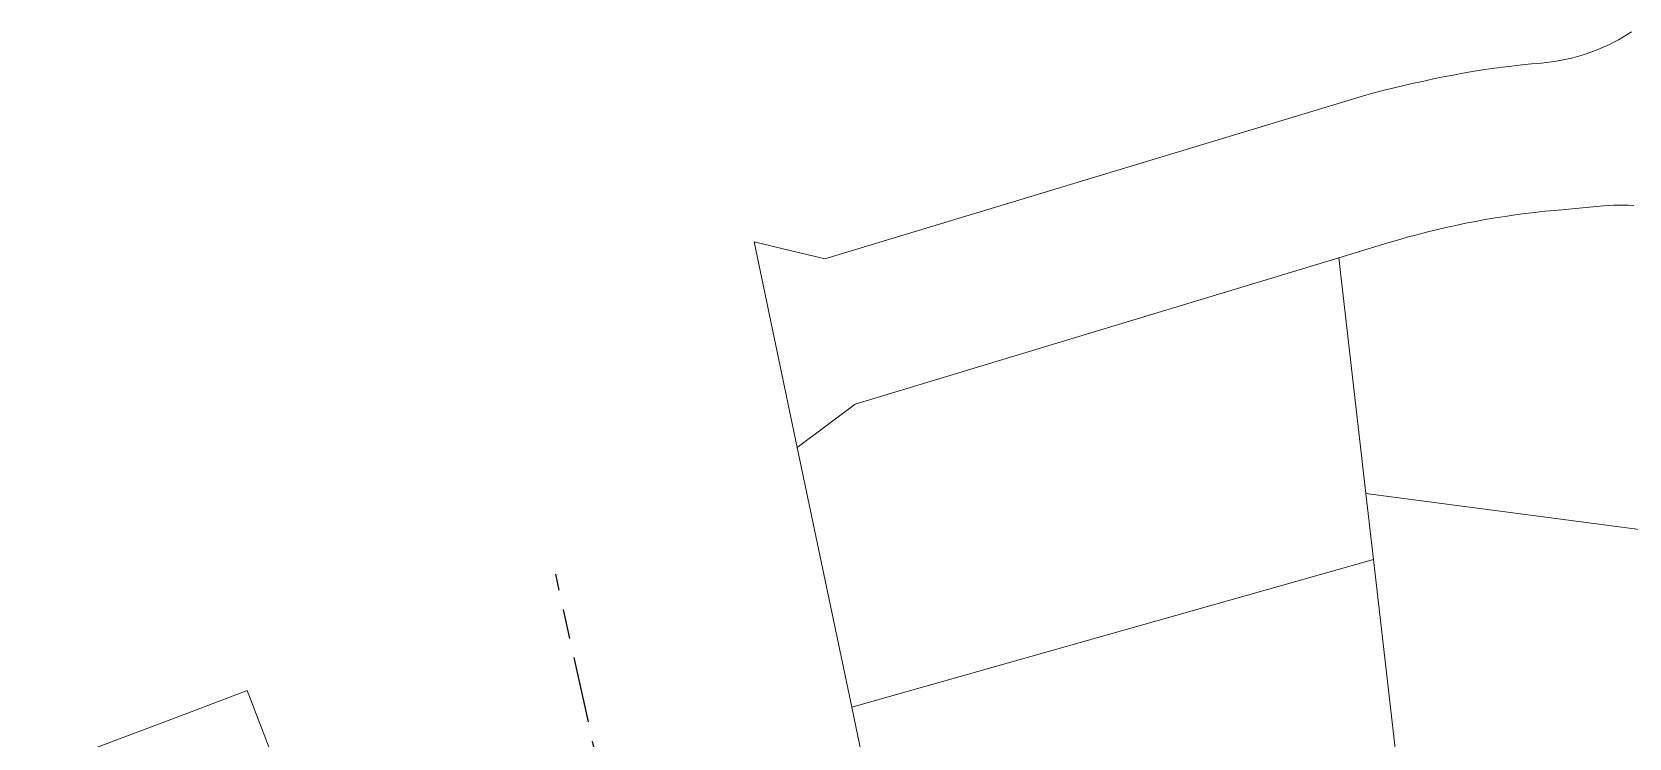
# Model space of a CAD drawing. Header units: metres. Extents: x 308667 to 309873, y 6270550 to 6271594.
# Drawn here: x 309526.8 to 309624, y 6271475.1 to 6271518.1 of the extents above; entities that cross this region are included whole.
import ezdxf

# ---------------------------------------------------------------- set-up
doc = ezdxf.new("R2010")
doc.units = ezdxf.units.M
doc.linetypes.add('Cable Exist UG', pattern=[8.2, 4, -1.2, 1.8, -1.2])
doc.layers.add('Cadastre Land Parcels_SP_EXT', color=96, linetype='Continuous', lineweight=15)
doc.layers.add('Mains_LV_EXT', color=161, linetype='Continuous', lineweight=25)

msp = doc.modelspace()

# ---------------------------------------------------------------- linework, layer by layer
at = {"layer": 'Cadastre Land Parcels_SP_EXT', "linetype": 'Continuous'}
for points in [[(309624.193, 6271518.076), (309623.933, 6271517.911), (309623.668, 6271517.753), (309623.4, 6271517.602), (309623.128, 6271517.457), (309622.852, 6271517.32), (309622.573, 6271517.19), (309622.291, 6271517.067), (309622.006, 6271516.95), (309621.717, 6271516.843), (309621.426, 6271516.742), (309621.133, 6271516.648), (309620.837, 6271516.562), (309620.539, 6271516.485), (309620.24, 6271516.414), (309619.937, 6271516.35), (309619.634, 6271516.296), (309619.33, 6271516.249), (309619.025, 6271516.21), (309618.719, 6271516.178), (309618.117, 6271516.126), (309617.515, 6271516.068), (309616.915, 6271516.001), (309616.316, 6271515.928), (309615.717, 6271515.848), (309615.12, 6271515.761), (309614.523, 6271515.667), (309613.928, 6271515.566), (309613.334, 6271515.456), (309612.741, 6271515.342), (309612.149, 6271515.219), (309611.56, 6271515.09), (309610.953, 6271514.961), (309610.347, 6271514.824), (309609.743, 6271514.679), (309609.143, 6271514.528), (309608.542, 6271514.369), (309607.944, 6271514.203), (309607.348, 6271514.029), (309606.755, 6271513.849), (309575.095, 6271504.261), (309570.796, 6271505.3), (309573.421, 6271492.795), (309576.946, 6271495.423), (309606.382, 6271504.338), (309609.361, 6271505.24), (309609.947, 6271505.413), (309610.534, 6271505.58), (309611.124, 6271505.739), (309611.715, 6271505.892), (309612.308, 6271506.037), (309612.903, 6271506.176), (309613.5, 6271506.306), (309614.098, 6271506.431), (309614.696, 6271506.547), (309615.298, 6271506.656), (309615.9, 6271506.759), (309616.503, 6271506.854), (309617.107, 6271506.941), (309617.713, 6271507.023), (309618.319, 6271507.095), (309618.926, 6271507.162), (309619.534, 6271507.22), (309622.48, 6271507.487), (309622.787, 6271507.511), (309623.095, 6271507.527), (309623.403, 6271507.536), (309623.711, 6271507.536), (309624.02, 6271507.528), (309624.328, 6271507.513)], [(309624.328, 6271507.513), (309624.02, 6271507.528), (309623.711, 6271507.536), (309623.403, 6271507.536), (309623.095, 6271507.527), (309622.787, 6271507.511), (309622.48, 6271507.487), (309619.534, 6271507.22), (309618.926, 6271507.162), (309618.319, 6271507.095), (309617.713, 6271507.023), (309617.107, 6271506.941), (309616.503, 6271506.854), (309615.9, 6271506.759), (309615.298, 6271506.656), (309614.696, 6271506.547), (309614.098, 6271506.431), (309613.5, 6271506.306), (309612.903, 6271506.176), (309612.308, 6271506.037), (309611.715, 6271505.892), (309611.124, 6271505.739), (309610.534, 6271505.58), (309609.947, 6271505.413), (309609.361, 6271505.24), (309606.382, 6271504.338), (309608.033, 6271490), (309650.129, 6271484.461)]]:
    msp.add_lwpolyline(points, dxfattribs=at)
for points in [[(309608.496, 6271485.979), (309608.033, 6271490), (309606.382, 6271504.338), (309576.946, 6271495.423), (309573.421, 6271492.795), (309576.741, 6271476.982), (309608.496, 6271485.979)], [(309646.393, 6271466.697), (309648.741, 6271472.4), (309649.968, 6271477.594), (309650.128, 6271479.803), (309650.129, 6271484.461), (309608.033, 6271490), (309608.496, 6271485.979), (309609.899, 6271473.794), (309644.66, 6271463.727), (309646.393, 6271466.697)], [(309603.316, 6271464.292), (309609.899, 6271473.794), (309608.496, 6271485.979), (309576.741, 6271476.982), (309577.683, 6271472.494), (309580.881, 6271457.258), (309603.316, 6271464.292)], [(309537.317, 6271447.771), (309538.38, 6271448.39), (309539.44, 6271449.017), (309540.496, 6271449.651), (309541.548, 6271450.291), (309542.595, 6271450.939), (309543.639, 6271451.591), (309544.679, 6271452.252), (309545.714, 6271452.918), (309546.746, 6271453.591), (309547.772, 6271454.271), (309548.795, 6271454.956), (309539.954, 6271477.995), (309536.269, 6271476.603), (309526.85, 6271473.046), (309536.249, 6271447.157), (309537.317, 6271447.771)]]:
    msp.add_lwpolyline(points, close=True, dxfattribs=at)
at = {"layer": 'Mains_LV_EXT', "linetype": 'Cable Exist UG', "flags": 128}
msp.add_lwpolyline([(309601.996, 6271416.316), (309600.504, 6271415.15), (309590.688, 6271407.407), (309590.688, 6271407.407), (309585.606, 6271414.539), (309585.016, 6271415.343), (309585.016, 6271415.343), (309583.55, 6271417.767), (309581.86, 6271420.561), (309577.363, 6271429.892), (309574.849, 6271435.898), (309572.212, 6271442.932), (309571.524, 6271445.933), (309561.273, 6271449.047), (309560.296, 6271449.356), (309560.043, 6271450.46), (309560.043, 6271450.46), (309559.763, 6271452.239), (309558.326, 6271458.926), (309559.729, 6271460.028), (309561.821, 6271465.426), (309561.821, 6271465.426), (309561.131, 6271468.625), (309562.244, 6271469.174), (309558.728, 6271485.079)], dxfattribs=at)

doc.saveas('drawing.dxf')
